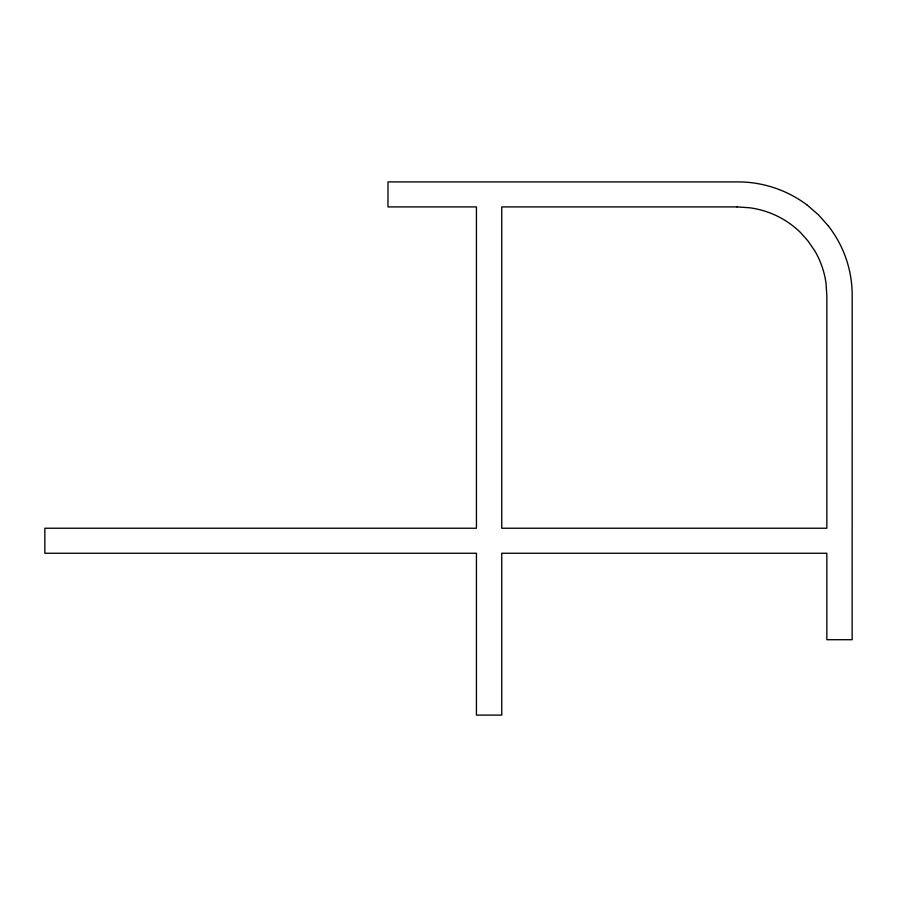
<?xml version="1.0" encoding="UTF-8"?>
<svg xmlns="http://www.w3.org/2000/svg" width="897" height="897" viewBox="0 0 897 897"><rect width="100%" height="100%" fill="white"/><g stroke="black" fill="none" stroke-linecap="round" stroke-linejoin="round"><path stroke-width="1.35" d="M807.401 205.267L818.658 215.022L828.514 226.145M828.503 226.156A112.26 112.26 0 0 1 852.172 294.978L852.15 639.707L826.843 639.707L826.843 553.258L501.748 553.258L501.748 715.1L476.442 715.1L476.442 553.258L44.85 553.258L44.85 528.232L476.442 528.232L476.442 206.915L387.986 206.915L387.986 181.9L737.783 181.9A115.197 115.197 0 0 1 807.412 205.256M736.953 206.915L501.748 206.915L501.748 528.232L826.843 528.232L826.843 295.797L826.036 283.486A87.334 87.334 0 0 0 814.868 250.969L807.827 240.755L800.718 232.749A89.386 89.386 0 0 0 749.399 207.745L736.953 206.915"/></g></svg>
